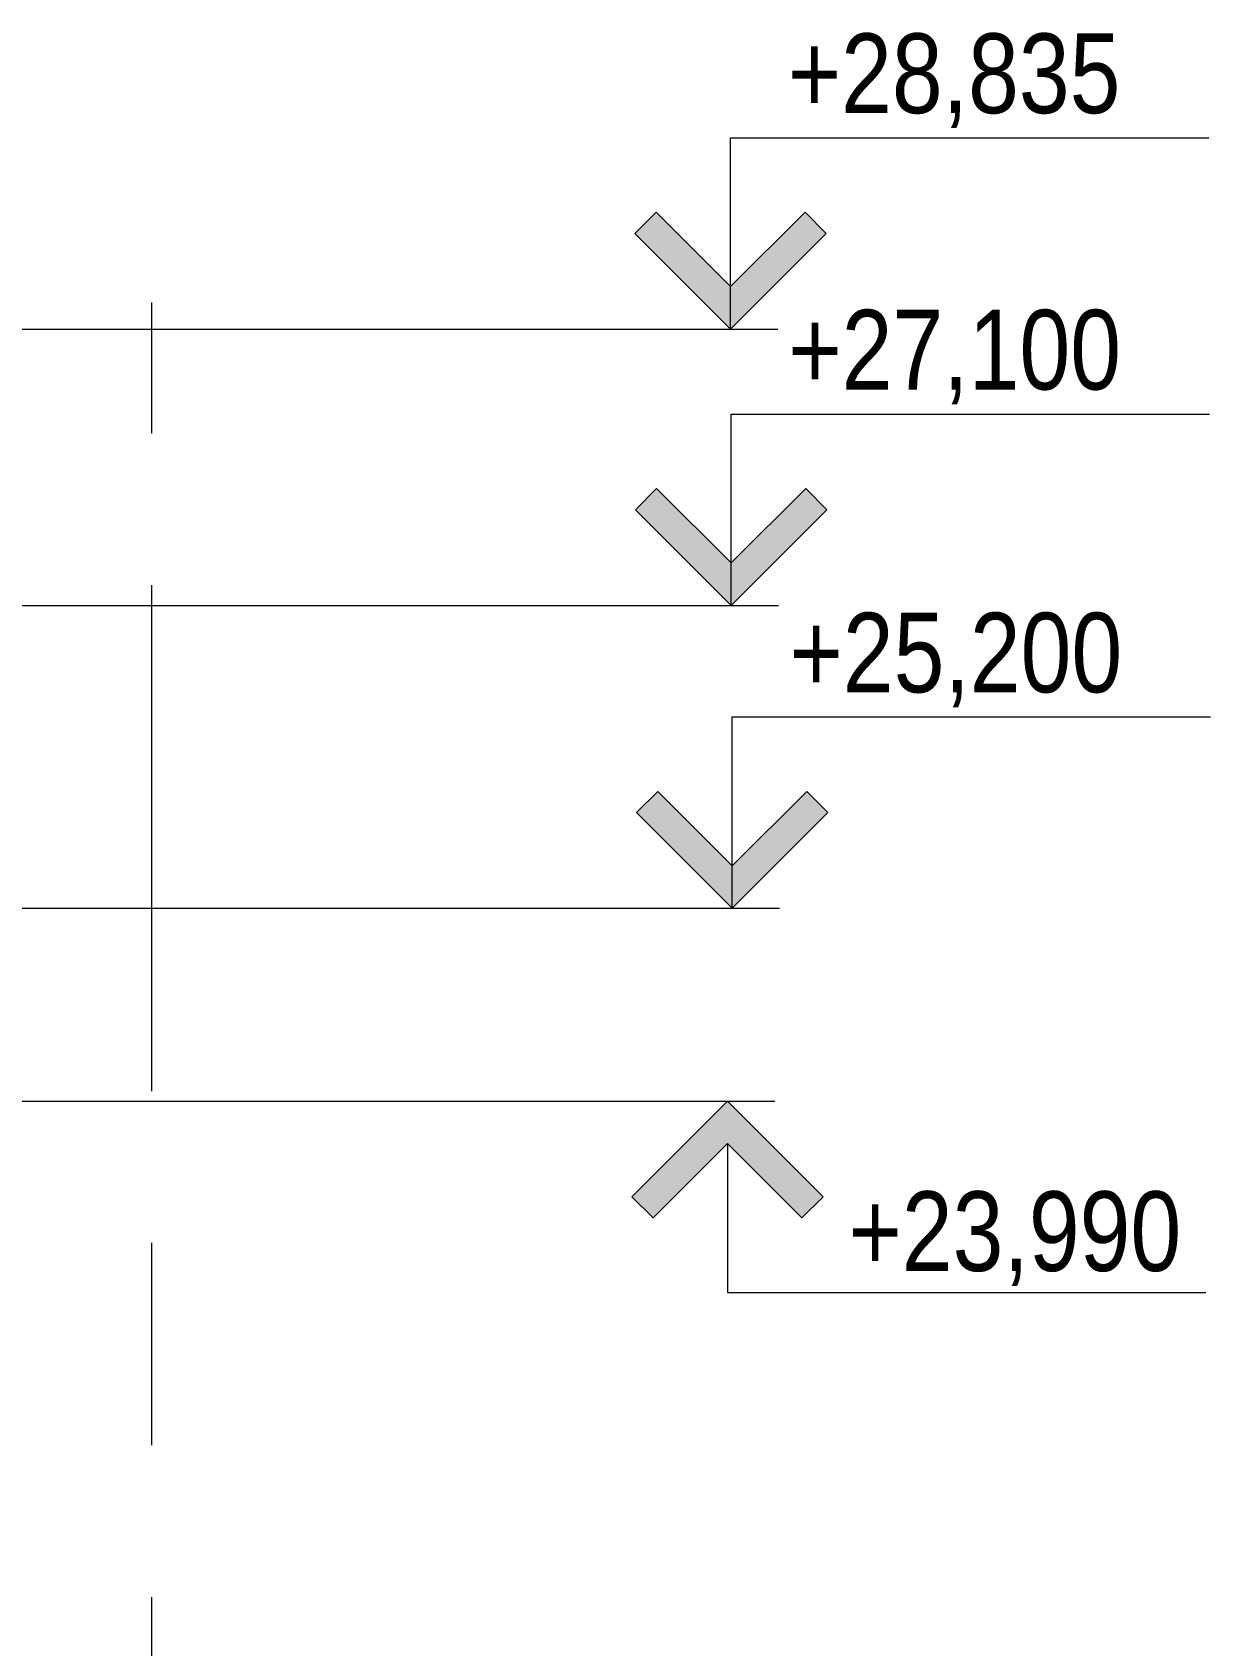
# Model space of a CAD drawing. Header units: millimetres. Extents: x -39507 to 33074, y -24219 to 30962.
# Drawn here: x 24667 to 32057, y 20573 to 30696 of the extents above; entities that cross this region are included whole.
import ezdxf

# ---------------------------------------------------------------- set-up
doc = ezdxf.new("R2010")
doc.units = ezdxf.units.MM
doc.linetypes.add('Осевые', pattern=[6350, 1270, -952.5, 3175, -952.5])
doc.layers.add('Высотные отметки', color=7, linetype='Continuous', lineweight=9)
doc.layers.add('Оси-3', color=7, linetype='Осевые', lineweight=9, true_color=0xaaaaaa)
doc.styles.add('Arial Narrow', font='ARIALN.TTF', dxfattribs={"height": 500})

# ---------------------------------------------------------------- blocks, each defined once
blk = doc.blocks.new('Высотные отметки - Высотная отметка - Стрелка-4455449-Разрез 2-2')
at = {"layer": 'Высотные отметки'}
blk.add_hatch(color=256, dxfattribs=at).paths.add_polyline_path([(-36566, -5267), (-36098, -5734), (-35631, -5267), (-35498, -5400), (-36098, -6000), (-36698, -5400)], flags=0)
for p, q in [((-36098, -4800), (-39098, -4800)), ((-36098, -6000), (-36098, -4800)), ((-36566, -5267), (-36698, -5400)), ((-36098, -5734), (-36566, -5267)), ((-35631, -5267), (-36098, -5734)), ((-35498, -5400), (-35631, -5267)), ((-36698, -5400), (-36098, -6000)), ((-36098, -6000), (-35498, -5400)), ((-35003, -6000), (-36395, -6000))]:
    blk.add_line(p, q, dxfattribs=at)
blk = doc.blocks.new('Высотные отметки - Высотная отметка - Стрелка_низ-4459155-Разрез 2-2')
at = {"layer": 'Высотные отметки'}
blk.add_hatch(color=256, dxfattribs=at).paths.add_polyline_path([(-36649, 24117), (-36782, 24250), (-36182, 24850), (-35582, 24250), (-35715, 24117), (-36182, 24584)], flags=0)
for p, q in [((-36182, 24850), (-36782, 24250)), ((-35087, 24850), (-36479, 24850)), ((-35582, 24250), (-36182, 24850)), ((-36649, 24117), (-36182, 24584)), ((-36182, 24584), (-36182, 23650)), ((-36182, 24584), (-35715, 24117)), ((-36782, 24250), (-36649, 24117)), ((-35715, 24117), (-35582, 24250)), ((-36182, 23650), (-39182, 23650))]:
    blk.add_line(p, q, dxfattribs=at)

msp = doc.modelspace()

# ---------------------------------------------------------------- linework, layer by layer
at = {"layer": 'Высотные отметки'}
for p, q in [((18171.1, 28834.2), (27825.2, 28834.2)), ((27825.2, 28834.2), (29045.7, 28834.2)), ((24051.9, 27100.3), (25861.5, 27100.3)), ((25861.5, 27100.3), (29049.4, 27100.3)), ((23745.1, 25200), (27655.6, 25200)), ((27655.6, 25200), (29056.9, 25200)), ((23867.1, 23990), (25504.1, 23990)), ((25504.1, 23990), (29026.8, 23990))]:
    msp.add_line(p, q, dxfattribs=at)
at = {"layer": 'Оси-3'}
msp.add_line((25417.1, -22619.5), (25417.1, 29000), dxfattribs=at)

# ---------------------------------------------------------------- block references
at = {"layer": 'Высотные отметки', "extrusion": (0, 0, -1)}
for name, p in [('Высотные отметки - Высотная отметка - Стрелка-4455449-Разрез 2-2', (7052.7, 34834.2)), ('Высотные отметки - Высотная отметка - Стрелка-4455449-Разрез 2-2', (7049, 33100.3)), ('Высотные отметки - Высотная отметка - Стрелка-4455449-Разрез 2-2', (7041.5, 31200)), ('Высотные отметки - Высотная отметка - Стрелка_низ-4459155-Разрез 2-2', (7155.4, -860))]:
    msp.add_blockref(name, p, dxfattribs=at)

# ---------------------------------------------------------------- texts
at = {"layer": 'Высотные отметки', "char_height": 500, "width": 2499.191, "attachment_point": 1, "line_spacing_factor": 0.974696, "style": 'Arial Narrow'}
for s, insert in [('+28,835', (29404.4, 30688.5)), ('+27,100', (29408.1, 28954.6)), ('+25,200', (29415.5, 27054.3)), ('+23,990', (29785.5, 23424))]:
    msp.add_mtext(s, dxfattribs=dict(at, insert=insert))

doc.saveas('drawing.dxf')
